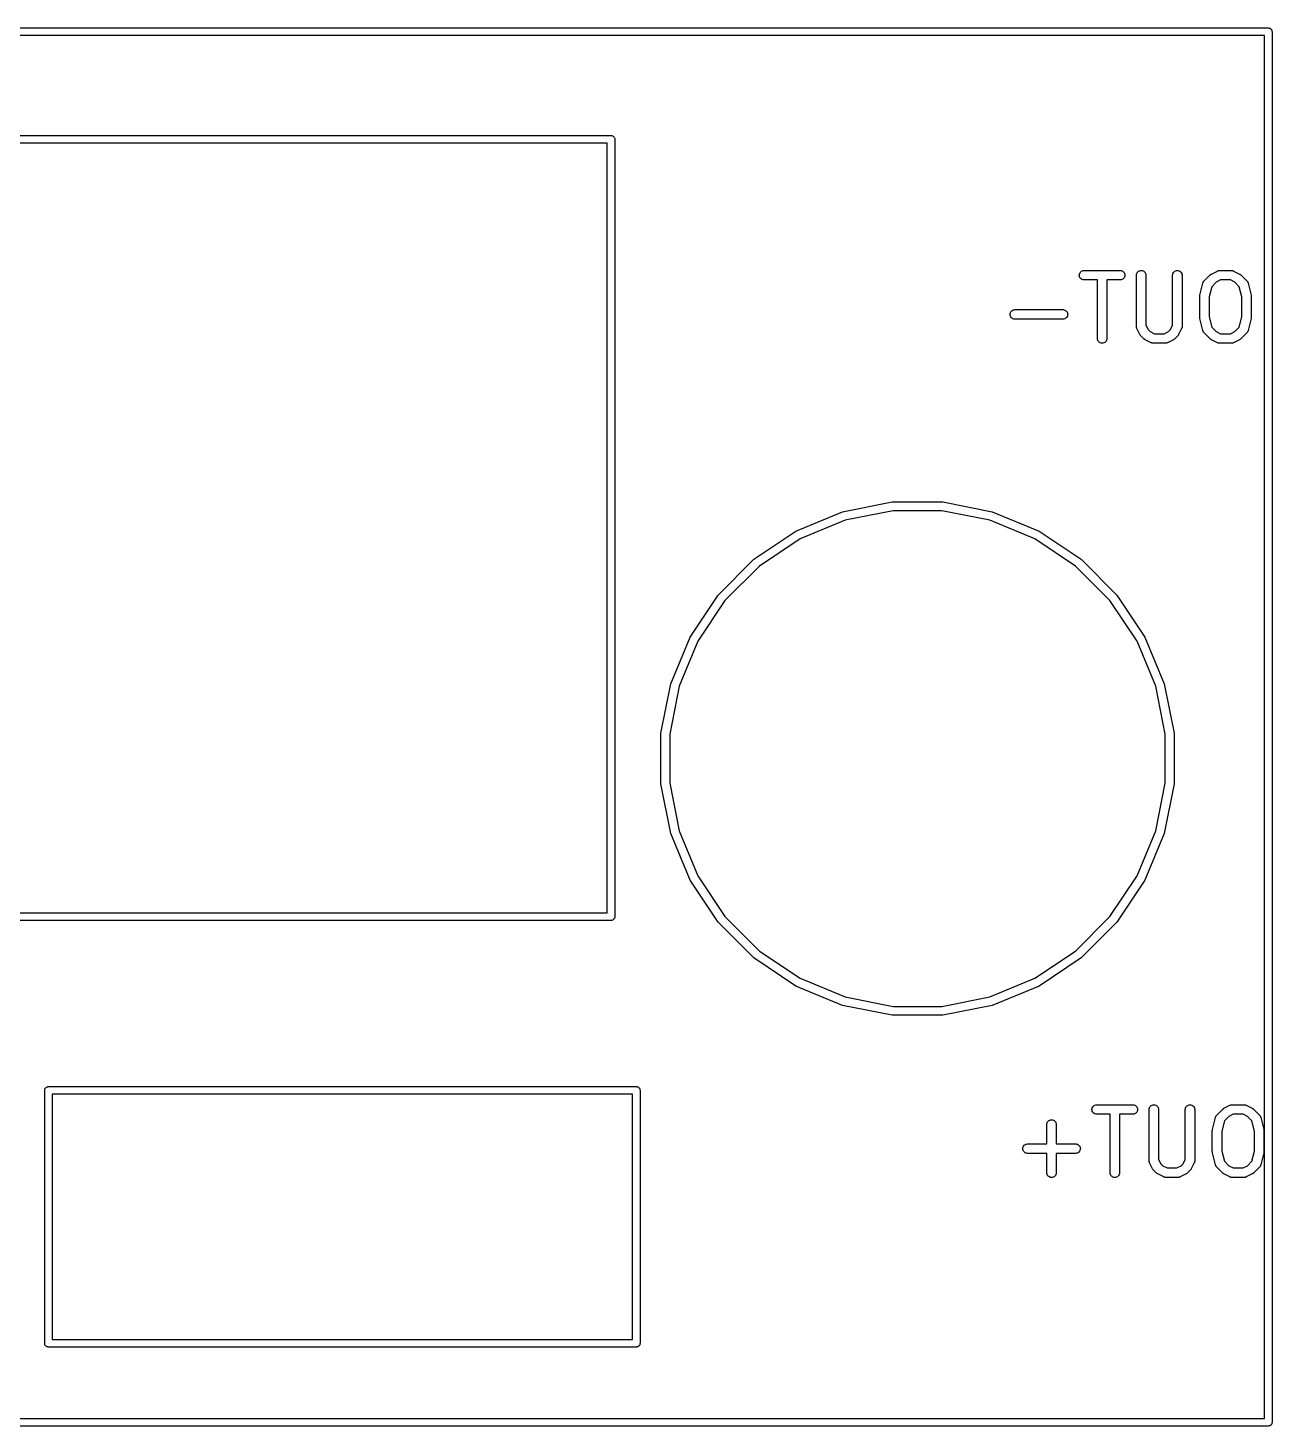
# Model space of a CAD drawing. Extents: x 37 to 98, y -173 to -16.
# Drawn here: x 63.38 to 83.06, y -63.56 to -41.44 of the extents above; entities that cross this region are included whole.
import ezdxf

# ---------------------------------------------------------------- set-up
doc = ezdxf.new("R2010")
doc.units = 0
doc.layers.add('BLACK', color=7, linetype='CONTINUOUS')

msp = doc.modelspace()

# ---------------------------------------------------------------- linework, layer by layer
at = {"layer": 'BLACK', "linetype": 'CONTINUOUS'}
for p, q in [((38.0029, -41.44), (82.9971, -41.44)), ((82.94, -41.56), (38.06, -41.56)), ((82.94, -63.44), (82.94, -41.56)), ((82.9971, -41.44), (83, -41.4397)), ((83, -41.4397), (83.0029, -41.44)), ((83.0029, -41.44), (83.0029, -41.44)), ((83.0029, -41.44), (83.0118, -41.4409)), ((83.0118, -41.4409), (83.0231, -41.4443)), ((83.0231, -41.4443), (83.0335, -41.4499)), ((83.0335, -41.4499), (83.0426, -41.4574)), ((83.0426, -41.4574), (83.0501, -41.4665)), ((83.0501, -41.4665), (83.0557, -41.4769)), ((83.0557, -41.4769), (83.0591, -41.4882)), ((83.0591, -41.4882), (83.0603, -41.5)), ((83.0603, -41.5), (83.06, -41.5029)), ((83.06, -41.5029), (83.06, -63.4971)), ((60.4029, -43.14), (72.5971, -43.14)), ((72.54, -43.26), (60.46, -43.26)), ((72.54, -55.44), (72.54, -43.26)), ((72.5971, -43.14), (72.6, -43.1397)), ((72.6, -43.1397), (72.6029, -43.14)), ((72.6029, -43.14), (72.6118, -43.1409)), ((72.6118, -43.1409), (72.6231, -43.1443)), ((72.6231, -43.1443), (72.6335, -43.1499)), ((72.6335, -43.1499), (72.6426, -43.1574)), ((72.6426, -43.1574), (72.6501, -43.1665)), ((72.6501, -43.1665), (72.6557, -43.1769)), ((72.6557, -43.1769), (72.6591, -43.1882)), ((72.6591, -43.1882), (72.6603, -43.2)), ((72.6603, -43.2), (72.66, -43.2029)), ((72.66, -43.2029), (72.66, -55.4971)), ((80.0107, -45.3519), (80.0122, -45.3373)), ((80.0122, -45.3373), (80.0166, -45.3233)), ((80.0166, -45.3233), (80.0235, -45.3104)), ((80.0235, -45.3104), (80.0329, -45.2992)), ((80.0329, -45.2992), (80.0442, -45.2899)), ((80.0442, -45.2899), (80.0571, -45.283)), ((80.0571, -45.283), (80.0711, -45.2788)), ((80.0711, -45.2788), (80.0857, -45.2774)), ((80.0857, -45.2774), (80.6571, -45.2774)), ((80.6571, -45.2774), (80.6582, -45.2774)), ((80.6582, -45.2774), (80.6727, -45.279)), ((80.6727, -45.279), (80.6867, -45.2834)), ((80.6867, -45.2834), (80.6995, -45.2905)), ((80.6995, -45.2905), (80.7107, -45.2999)), ((80.7107, -45.2999), (80.7199, -45.3113)), ((80.7199, -45.3113), (80.7267, -45.3243)), ((80.7267, -45.3243), (80.7308, -45.3383)), ((80.7308, -45.3383), (80.7321, -45.3529)), ((80.9155, -45.3513), (80.9171, -45.3368)), ((80.9171, -45.3368), (80.9215, -45.3228)), ((80.9215, -45.3228), (80.9286, -45.31)), ((80.9286, -45.31), (80.938, -45.2988)), ((80.938, -45.2988), (80.9494, -45.2896)), ((80.9494, -45.2896), (80.9624, -45.2828)), ((80.9624, -45.2828), (80.9764, -45.2787)), ((80.9764, -45.2787), (80.991, -45.2774)), ((80.991, -45.2774), (81.0056, -45.2789)), ((81.0056, -45.2789), (81.0195, -45.2832)), ((81.0195, -45.2832), (81.0324, -45.2902)), ((81.0324, -45.2902), (81.0437, -45.2995)), ((81.0437, -45.2995), (81.0529, -45.3109)), ((81.0529, -45.3109), (81.0598, -45.3238)), ((81.0598, -45.3238), (81.064, -45.3378)), ((81.064, -45.3378), (81.0655, -45.3524)), ((81.4869, -45.3513), (81.4885, -45.3368)), ((81.4885, -45.3368), (81.493, -45.3228)), ((81.493, -45.3228), (81.5, -45.31)), ((81.5, -45.31), (81.5094, -45.2988)), ((81.5094, -45.2988), (81.5208, -45.2896)), ((81.5208, -45.2896), (81.5338, -45.2828)), ((81.5338, -45.2828), (81.5478, -45.2787)), ((81.5478, -45.2787), (81.5624, -45.2774)), ((81.5624, -45.2774), (81.577, -45.2789)), ((81.577, -45.2789), (81.591, -45.2832)), ((81.591, -45.2832), (81.6038, -45.2902)), ((81.6038, -45.2902), (81.6151, -45.2995)), ((81.6151, -45.2995), (81.6244, -45.3109)), ((81.6244, -45.3109), (81.6312, -45.3238)), ((81.6312, -45.3238), (81.6355, -45.3378)), ((81.6355, -45.3378), (81.6369, -45.3524)), ((81.9851, -45.4422), (82.0803, -45.347)), ((82.0803, -45.347), (82.081, -45.3462)), ((82.081, -45.3462), (82.0843, -45.3436)), ((82.0843, -45.3436), (82.0874, -45.3407)), ((82.0874, -45.3407), (82.09, -45.339)), ((82.09, -45.339), (82.0925, -45.3371)), ((82.0925, -45.3371), (82.0962, -45.3352)), ((82.0962, -45.3352), (82.0998, -45.3329)), ((82.0998, -45.3329), (82.195, -45.2853)), ((82.195, -45.2853), (82.196, -45.2848)), ((82.196, -45.2848), (82.198, -45.2841)), ((82.198, -45.2841), (82.2, -45.283)), ((82.2, -45.283), (82.2049, -45.2816)), ((82.2049, -45.2816), (82.2097, -45.2798)), ((82.2097, -45.2798), (82.2119, -45.2794)), ((82.2119, -45.2794), (82.214, -45.2788)), ((82.214, -45.2788), (82.2191, -45.2783)), ((82.2191, -45.2783), (82.2242, -45.2775)), ((82.2242, -45.2775), (82.2264, -45.2776)), ((82.2264, -45.2776), (82.2286, -45.2774)), ((82.2286, -45.2774), (82.419, -45.2774)), ((82.419, -45.2774), (82.4201, -45.2774)), ((82.4201, -45.2774), (82.4223, -45.2776)), ((82.4223, -45.2776), (82.4245, -45.2776)), ((82.4245, -45.2776), (82.4296, -45.2784)), ((82.4296, -45.2784), (82.4346, -45.279)), ((82.4346, -45.279), (82.4367, -45.2797)), ((82.4367, -45.2797), (82.4389, -45.2801)), ((82.4389, -45.2801), (82.4437, -45.2819)), ((82.4437, -45.2819), (82.4486, -45.2834)), ((82.4486, -45.2834), (82.4505, -45.2845)), ((82.4505, -45.2845), (82.4526, -45.2853)), ((82.4526, -45.2853), (82.5478, -45.3329)), ((82.5478, -45.3329), (82.5488, -45.3334)), ((82.5488, -45.3334), (82.5523, -45.3357)), ((82.5523, -45.3357), (82.556, -45.3377)), ((82.556, -45.3377), (82.5584, -45.3397)), ((82.5584, -45.3397), (82.561, -45.3414)), ((82.561, -45.3414), (82.5641, -45.3443)), ((82.5641, -45.3443), (82.5673, -45.347)), ((82.5673, -45.347), (82.6626, -45.4422)), ((80.012, -45.3664), (80.0107, -45.3519)), ((80.0162, -45.3805), (80.012, -45.3664)), ((80.023, -45.3934), (80.0162, -45.3805)), ((80.0321, -45.4049), (80.023, -45.3934)), ((80.0433, -45.4143), (80.0321, -45.4049)), ((80.0562, -45.4213), (80.0433, -45.4143)), ((80.0701, -45.4257), (80.0562, -45.4213)), ((80.0847, -45.4274), (80.0701, -45.4257)), ((80.0857, -45.4274), (80.0847, -45.4274)), ((80.2964, -45.4274), (80.0857, -45.4274)), ((80.2964, -46.3524), (80.2964, -45.4274)), ((80.6571, -45.4274), (80.4464, -45.4274)), ((80.4464, -45.4274), (80.4464, -46.3524)), ((80.6717, -45.426), (80.6571, -45.4274)), ((80.6857, -45.4217), (80.6717, -45.426)), ((80.6986, -45.4148), (80.6857, -45.4217)), ((80.71, -45.4056), (80.6986, -45.4148)), ((80.7193, -45.3943), (80.71, -45.4056)), ((80.7263, -45.3814), (80.7193, -45.3943)), ((80.7306, -45.3675), (80.7263, -45.3814)), ((80.7321, -45.3529), (80.7306, -45.3675)), ((80.9155, -45.3524), (80.9155, -45.3513)), ((80.9155, -46.1619), (80.9155, -45.3524)), ((81.0655, -45.3524), (81.0655, -46.1442)), ((81.4869, -45.3524), (81.4869, -45.3513)), ((81.4869, -46.1442), (81.4869, -45.3524)), ((81.6369, -45.3524), (81.6369, -46.1619)), ((81.9177, -45.6675), (81.9653, -45.477)), ((81.9653, -45.477), (81.9656, -45.476)), ((81.9656, -45.476), (81.9674, -45.4713)), ((81.9674, -45.4713), (81.9689, -45.4664)), ((81.9689, -45.4664), (81.9699, -45.4644)), ((81.9699, -45.4644), (81.9707, -45.4623)), ((81.9707, -45.4623), (81.9734, -45.458)), ((81.9734, -45.458), (81.9758, -45.4535)), ((81.9758, -45.4535), (81.9772, -45.4518)), ((81.9772, -45.4518), (81.9784, -45.4499)), ((81.9784, -45.4499), (81.9818, -45.4461)), ((81.9818, -45.4461), (81.9851, -45.4422)), ((82.1058, -45.5336), (82.0655, -45.6949)), ((82.1778, -45.4616), (82.1058, -45.5336)), ((82.2463, -45.4274), (82.1778, -45.4616)), ((82.4013, -45.4274), (82.2463, -45.4274)), ((82.4699, -45.4616), (82.4013, -45.4274)), ((82.5418, -45.5336), (82.4699, -45.4616)), ((82.5821, -45.6949), (82.5418, -45.5336)), ((82.6626, -45.4422), (82.6633, -45.4429)), ((82.6633, -45.4429), (82.6665, -45.4469)), ((82.6665, -45.4469), (82.6699, -45.4507)), ((82.6699, -45.4507), (82.671, -45.4526)), ((82.671, -45.4526), (82.6724, -45.4544)), ((82.6724, -45.4544), (82.6748, -45.4589)), ((82.6748, -45.4589), (82.6774, -45.4633)), ((82.6774, -45.4633), (82.6781, -45.4654)), ((82.6781, -45.4654), (82.6792, -45.4674)), ((82.6792, -45.4674), (82.6806, -45.4723)), ((82.6806, -45.4723), (82.6823, -45.477)), ((82.6823, -45.477), (82.7299, -45.6675)), ((81.9155, -45.6847), (81.9156, -45.6833)), ((81.9155, -45.6857), (81.9155, -45.6847)), ((81.9155, -46.019), (81.9155, -45.6857)), ((81.9156, -45.682), (81.9164, -45.6761)), ((81.9156, -45.6833), (81.9156, -45.682)), ((81.9164, -45.6761), (81.9171, -45.6701)), ((81.9171, -45.6701), (81.9175, -45.6688)), ((81.9175, -45.6688), (81.9177, -45.6675)), ((82.0655, -45.6949), (82.0655, -46.0098)), ((82.5821, -46.0098), (82.5821, -45.6949)), ((82.7299, -45.6675), (82.7301, -45.6685)), ((82.7301, -45.6685), (82.7303, -45.6699)), ((82.7303, -45.6699), (82.7307, -45.6711)), ((82.7307, -45.6711), (82.7313, -45.6771)), ((82.7313, -45.6771), (82.7321, -45.683)), ((82.7321, -45.683), (82.732, -45.6844)), ((82.732, -45.6844), (82.7321, -45.6857)), ((82.7321, -45.6857), (82.7321, -46.019)), ((78.9155, -45.9709), (78.917, -45.9563)), ((78.9168, -45.9855), (78.9155, -45.9709)), ((78.9209, -45.9995), (78.9168, -45.9855)), ((78.917, -45.9563), (78.9213, -45.9424)), ((78.9277, -46.0125), (78.9209, -45.9995)), ((78.9213, -45.9424), (78.9283, -45.9295)), ((78.9283, -45.9295), (78.9376, -45.9182)), ((78.9376, -45.9182), (78.949, -45.909)), ((78.949, -45.909), (78.9619, -45.9021)), ((78.9619, -45.9021), (78.9759, -45.8979)), ((78.9759, -45.8979), (78.9905, -45.8964)), ((78.9905, -45.8964), (79.7524, -45.8964)), ((79.7524, -45.8964), (79.7534, -45.8964)), ((79.7534, -45.8964), (79.768, -45.8981)), ((79.768, -45.8981), (79.7819, -45.9025)), ((79.7819, -45.9025), (79.7948, -45.9095)), ((79.7948, -45.9095), (79.806, -45.919)), ((79.806, -45.919), (79.8151, -45.9304)), ((79.8215, -46.0005), (79.8146, -46.0134)), ((79.8151, -45.9304), (79.8219, -45.9433)), ((79.8258, -45.9865), (79.8215, -46.0005)), ((79.8219, -45.9433), (79.8261, -45.9574)), ((79.8274, -45.972), (79.8258, -45.9865)), ((79.8261, -45.9574), (79.8274, -45.972)), ((82.0655, -46.0098), (82.1058, -46.1712)), ((82.5418, -46.1712), (82.5821, -46.0098)), ((78.9369, -46.0239), (78.9277, -46.0125)), ((78.9481, -46.0333), (78.9369, -46.0239)), ((78.9609, -46.0404), (78.9481, -46.0333)), ((78.9749, -46.0448), (78.9609, -46.0404)), ((78.9894, -46.0464), (78.9749, -46.0448)), ((78.9905, -46.0464), (78.9894, -46.0464)), ((79.7524, -46.0464), (78.9905, -46.0464)), ((79.7669, -46.045), (79.7524, -46.0464)), ((79.781, -46.0408), (79.7669, -46.045)), ((79.7939, -46.0339), (79.781, -46.0408)), ((79.8052, -46.0246), (79.7939, -46.0339)), ((79.8146, -46.0134), (79.8052, -46.0246)), ((80.9157, -46.1641), (80.9155, -46.1619)), ((80.9156, -46.1663), (80.9157, -46.1641)), ((80.9164, -46.1714), (80.9156, -46.1663)), ((80.9169, -46.1765), (80.9164, -46.1714)), ((80.9175, -46.1786), (80.9169, -46.1765)), ((80.9179, -46.1808), (80.9175, -46.1786)), ((80.9197, -46.1856), (80.9179, -46.1808)), ((80.9211, -46.1905), (80.9197, -46.1856)), ((80.9222, -46.1924), (80.9211, -46.1905)), ((80.9229, -46.1945), (80.9222, -46.1924)), ((80.9234, -46.1954), (80.9229, -46.1945)), ((80.971, -46.2907), (80.9234, -46.1954)), ((81.0655, -46.1442), (81.0997, -46.2127)), ((81.0997, -46.2127), (81.1301, -46.2431)), ((81.4222, -46.2431), (81.4526, -46.2127)), ((81.4526, -46.2127), (81.4869, -46.1442)), ((81.629, -46.1954), (81.5814, -46.2907)), ((81.6298, -46.1934), (81.629, -46.1954)), ((81.6308, -46.1914), (81.6298, -46.1934)), ((81.6324, -46.1866), (81.6308, -46.1914)), ((81.6342, -46.1818), (81.6324, -46.1866)), ((81.6346, -46.1796), (81.6342, -46.1818)), ((81.6353, -46.1775), (81.6346, -46.1796)), ((81.6358, -46.1724), (81.6353, -46.1775)), ((81.6367, -46.1674), (81.6358, -46.1724)), ((81.6369, -46.163), (81.6367, -46.1651)), ((81.6367, -46.1651), (81.6367, -46.1674)), ((81.6369, -46.1619), (81.6369, -46.163)), ((81.9156, -46.0204), (81.9155, -46.019)), ((81.9155, -46.0217), (81.9156, -46.0204)), ((81.9163, -46.0276), (81.9155, -46.0217)), ((81.9169, -46.0336), (81.9163, -46.0276)), ((81.9173, -46.0349), (81.9169, -46.0336)), ((81.9175, -46.0362), (81.9173, -46.0349)), ((81.9177, -46.0372), (81.9175, -46.0362)), ((81.9653, -46.2277), (81.9177, -46.0372)), ((81.967, -46.2325), (81.9653, -46.2277)), ((82.1058, -46.1712), (82.1778, -46.2431)), ((82.4699, -46.2431), (82.5418, -46.1712)), ((82.682, -46.2287), (82.6802, -46.2335)), ((82.6823, -46.2277), (82.682, -46.2287)), ((82.7299, -46.0372), (82.6823, -46.2277)), ((82.7301, -46.0359), (82.7299, -46.0372)), ((82.7305, -46.0346), (82.7301, -46.0359)), ((82.7312, -46.0287), (82.7305, -46.0346)), ((82.7321, -46.0228), (82.7312, -46.0287)), ((82.7321, -46.0201), (82.732, -46.0214)), ((82.732, -46.0214), (82.7321, -46.0228)), ((82.7321, -46.019), (82.7321, -46.0201)), ((80.2979, -46.3669), (80.2964, -46.3524)), ((80.3021, -46.381), (80.2979, -46.3669)), ((80.309, -46.3939), (80.3021, -46.381)), ((80.3182, -46.4052), (80.309, -46.3939)), ((80.3295, -46.4146), (80.3182, -46.4052)), ((80.3424, -46.4215), (80.3295, -46.4146)), ((80.3563, -46.4258), (80.3424, -46.4215)), ((80.3709, -46.4274), (80.3563, -46.4258)), ((80.3855, -46.4261), (80.3709, -46.4274)), ((80.3995, -46.4219), (80.3855, -46.4261)), ((80.4125, -46.4151), (80.3995, -46.4219)), ((80.4239, -46.406), (80.4125, -46.4151)), ((80.4333, -46.3948), (80.4239, -46.406)), ((80.4404, -46.3819), (80.4333, -46.3948)), ((80.4448, -46.368), (80.4404, -46.3819)), ((80.4464, -46.3534), (80.4448, -46.368)), ((80.4464, -46.3524), (80.4464, -46.3534)), ((80.9733, -46.2943), (80.971, -46.2907)), ((80.9752, -46.298), (80.9733, -46.2943)), ((80.9771, -46.3004), (80.9752, -46.298)), ((80.9788, -46.3031), (80.9771, -46.3004)), ((80.9817, -46.3061), (80.9788, -46.3031)), ((80.9843, -46.3094), (80.9817, -46.3061)), ((80.9851, -46.3102), (80.9843, -46.3094)), ((81.0327, -46.3578), (80.9851, -46.3102)), ((81.0359, -46.3605), (81.0327, -46.3578)), ((81.039, -46.3634), (81.0359, -46.3605)), ((81.0416, -46.3651), (81.039, -46.3634)), ((81.044, -46.3671), (81.0416, -46.3651)), ((81.0477, -46.3691), (81.044, -46.3671)), ((81.0512, -46.3714), (81.0477, -46.3691)), ((81.0522, -46.3718), (81.0512, -46.3714)), ((81.1474, -46.4195), (81.0522, -46.3718)), ((81.1301, -46.2431), (81.1987, -46.2774)), ((81.1495, -46.4203), (81.1474, -46.4195)), ((81.1514, -46.4213), (81.1495, -46.4203)), ((81.1563, -46.4229), (81.1514, -46.4213)), ((81.1611, -46.4247), (81.1563, -46.4229)), ((81.1633, -46.4251), (81.1611, -46.4247)), ((81.1654, -46.4257), (81.1633, -46.4251)), ((81.1704, -46.4263), (81.1654, -46.4257)), ((81.1755, -46.4272), (81.1704, -46.4263)), ((81.1777, -46.4271), (81.1755, -46.4272)), ((81.1799, -46.4274), (81.1777, -46.4271)), ((81.181, -46.4274), (81.1799, -46.4274)), ((81.3714, -46.4274), (81.181, -46.4274)), ((81.1987, -46.2774), (81.3537, -46.2774)), ((81.3537, -46.2774), (81.4222, -46.2431)), ((81.3736, -46.4272), (81.3714, -46.4274)), ((81.3758, -46.4273), (81.3736, -46.4272)), ((81.3809, -46.4265), (81.3758, -46.4273)), ((81.386, -46.426), (81.3809, -46.4265)), ((81.3881, -46.4253), (81.386, -46.426)), ((81.3903, -46.425), (81.3881, -46.4253)), ((81.3951, -46.4232), (81.3903, -46.425)), ((81.4, -46.4217), (81.3951, -46.4232)), ((81.402, -46.4207), (81.4, -46.4217)), ((81.404, -46.4199), (81.402, -46.4207)), ((81.405, -46.4195), (81.404, -46.4199)), ((81.5002, -46.3718), (81.405, -46.4195)), ((81.5038, -46.3696), (81.5002, -46.3718)), ((81.5075, -46.3677), (81.5038, -46.3696)), ((81.51, -46.3657), (81.5075, -46.3677)), ((81.5126, -46.3641), (81.51, -46.3657)), ((81.5157, -46.3612), (81.5126, -46.3641)), ((81.519, -46.3585), (81.5157, -46.3612)), ((81.5197, -46.3578), (81.519, -46.3585)), ((81.5673, -46.3102), (81.5197, -46.3578)), ((81.57, -46.3069), (81.5673, -46.3102)), ((81.5729, -46.3039), (81.57, -46.3069)), ((81.5746, -46.3013), (81.5729, -46.3039)), ((81.5766, -46.2989), (81.5746, -46.3013)), ((81.5786, -46.2952), (81.5766, -46.2989)), ((81.5809, -46.2916), (81.5786, -46.2952)), ((81.5814, -46.2907), (81.5809, -46.2916)), ((81.9685, -46.2374), (81.967, -46.2325)), ((81.9695, -46.2394), (81.9685, -46.2374)), ((81.9703, -46.2415), (81.9695, -46.2394)), ((81.9729, -46.2459), (81.9703, -46.2415)), ((81.9752, -46.2504), (81.9729, -46.2459)), ((81.9766, -46.2521), (81.9752, -46.2504)), ((81.9778, -46.2541), (81.9766, -46.2521)), ((81.9812, -46.2578), (81.9778, -46.2541)), ((81.9843, -46.2618), (81.9812, -46.2578)), ((81.9851, -46.2626), (81.9843, -46.2618)), ((82.0803, -46.3578), (81.9851, -46.2626)), ((82.0836, -46.3605), (82.0803, -46.3578)), ((82.0866, -46.3634), (82.0836, -46.3605)), ((82.0892, -46.3651), (82.0866, -46.3634)), ((82.0916, -46.3671), (82.0892, -46.3651)), ((82.0953, -46.3691), (82.0916, -46.3671)), ((82.0989, -46.3714), (82.0953, -46.3691)), ((82.0998, -46.3718), (82.0989, -46.3714)), ((82.195, -46.4195), (82.0998, -46.3718)), ((82.1778, -46.2431), (82.2463, -46.2774)), ((82.1971, -46.4203), (82.195, -46.4195)), ((82.199, -46.4213), (82.1971, -46.4203)), ((82.2039, -46.4229), (82.199, -46.4213)), ((82.2087, -46.4247), (82.2039, -46.4229)), ((82.2109, -46.4251), (82.2087, -46.4247)), ((82.213, -46.4257), (82.2109, -46.4251)), ((82.2181, -46.4263), (82.213, -46.4257)), ((82.2231, -46.4272), (82.2181, -46.4263)), ((82.2253, -46.4271), (82.2231, -46.4272)), ((82.2275, -46.4274), (82.2253, -46.4271)), ((82.2286, -46.4274), (82.2275, -46.4274)), ((82.419, -46.4274), (82.2286, -46.4274)), ((82.2463, -46.2774), (82.4013, -46.2774)), ((82.4013, -46.2774), (82.4699, -46.2431)), ((82.4212, -46.4272), (82.419, -46.4274)), ((82.4234, -46.4273), (82.4212, -46.4272)), ((82.4285, -46.4265), (82.4234, -46.4273)), ((82.4336, -46.426), (82.4285, -46.4265)), ((82.4357, -46.4253), (82.4336, -46.426)), ((82.4379, -46.425), (82.4357, -46.4253)), ((82.4427, -46.4232), (82.4379, -46.425)), ((82.4476, -46.4217), (82.4427, -46.4232)), ((82.4496, -46.4207), (82.4476, -46.4217)), ((82.4516, -46.4199), (82.4496, -46.4207)), ((82.4526, -46.4195), (82.4516, -46.4199)), ((82.5478, -46.3718), (82.4526, -46.4195)), ((82.5514, -46.3696), (82.5478, -46.3718)), ((82.5551, -46.3677), (82.5514, -46.3696)), ((82.5576, -46.3657), (82.5551, -46.3677)), ((82.5602, -46.3641), (82.5576, -46.3657)), ((82.5633, -46.3612), (82.5602, -46.3641)), ((82.5666, -46.3585), (82.5633, -46.3612)), ((82.5673, -46.3578), (82.5666, -46.3585)), ((82.6626, -46.2626), (82.5673, -46.3578)), ((82.6658, -46.2586), (82.6626, -46.2626)), ((82.6692, -46.2549), (82.6658, -46.2586)), ((82.6704, -46.253), (82.6692, -46.2549)), ((82.6718, -46.2512), (82.6704, -46.253)), ((82.6742, -46.2468), (82.6718, -46.2512)), ((82.6769, -46.2424), (82.6742, -46.2468)), ((82.6777, -46.2403), (82.6769, -46.2424)), ((82.6788, -46.2383), (82.6777, -46.2403)), ((82.6802, -46.2335), (82.6788, -46.2383)), ((75.5267, -49.4018), (76.2656, -49.0957)), ((76.2656, -49.0957), (77.0501, -48.9396)), ((77.0638, -49.079), (76.3063, -49.2297)), ((77.0501, -48.9396), (77.8499, -48.9396)), ((77.8362, -49.079), (77.0638, -49.079)), ((78.5937, -49.2297), (77.8362, -49.079)), ((77.8499, -48.9396), (78.6344, -49.0957)), ((78.6344, -49.0957), (79.3733, -49.4018)), ((76.3063, -49.2297), (75.5927, -49.5252)), ((79.3073, -49.5252), (78.5937, -49.2297)), ((74.8617, -49.8461), (75.5267, -49.4018)), ((75.5927, -49.5252), (74.9505, -49.9543)), ((79.9495, -49.9543), (79.3073, -49.5252)), ((79.3733, -49.4018), (80.0383, -49.8461)), ((74.2961, -50.4117), (74.8617, -49.8461)), ((74.9505, -49.9543), (74.4043, -50.5005)), ((80.4957, -50.5005), (79.9495, -49.9543)), ((80.0383, -49.8461), (80.6039, -50.4117)), ((73.8518, -51.0767), (74.2961, -50.4117)), ((80.6039, -50.4117), (81.0482, -51.0767)), ((74.4043, -50.5005), (73.9752, -51.1427)), ((80.9248, -51.1427), (80.4957, -50.5005)), ((73.5457, -51.8156), (73.8518, -51.0767)), ((81.0482, -51.0767), (81.3543, -51.8156)), ((73.9752, -51.1427), (73.6797, -51.8563)), ((81.2203, -51.8563), (80.9248, -51.1427)), ((73.3896, -52.6001), (73.5457, -51.8156)), ((73.6797, -51.8563), (73.529, -52.6138)), ((81.371, -52.6138), (81.2203, -51.8563)), ((81.3543, -51.8156), (81.5104, -52.6001)), ((73.3896, -53.3999), (73.3896, -52.6001)), ((73.529, -52.6138), (73.529, -53.3862)), ((81.371, -53.3862), (81.371, -52.6138)), ((81.5104, -52.6001), (81.5104, -53.3999)), ((73.5457, -54.1844), (73.3896, -53.3999)), ((73.529, -53.3862), (73.6797, -54.1437)), ((81.2203, -54.1437), (81.371, -53.3862)), ((81.5104, -53.3999), (81.3543, -54.1844)), ((73.8518, -54.9233), (73.5457, -54.1844)), ((73.6797, -54.1437), (73.9752, -54.8573)), ((80.9248, -54.8573), (81.2203, -54.1437)), ((81.3543, -54.1844), (81.0482, -54.9233)), ((73.9752, -54.8573), (74.4043, -55.4995)), ((80.4957, -55.4995), (80.9248, -54.8573)), ((74.2961, -55.5883), (73.8518, -54.9233)), ((81.0482, -54.9233), (80.6039, -55.5883)), ((60.46, -55.44), (72.54, -55.44)), ((72.6591, -55.5118), (72.6557, -55.5231)), ((72.6603, -55.5), (72.6591, -55.5118)), ((72.66, -55.4971), (72.6603, -55.5)), ((74.4043, -55.4995), (74.9505, -56.0457)), ((79.9495, -56.0457), (80.4957, -55.4995)), ((72.5971, -55.56), (60.4029, -55.56)), ((72.6, -55.5603), (72.5971, -55.56)), ((72.6029, -55.56), (72.6, -55.5603)), ((72.6118, -55.5591), (72.6029, -55.56)), ((72.6029, -55.56), (72.6029, -55.56)), ((72.6231, -55.5557), (72.6118, -55.5591)), ((72.6335, -55.5501), (72.6231, -55.5557)), ((72.6426, -55.5426), (72.6335, -55.5501)), ((72.6501, -55.5335), (72.6426, -55.5426)), ((72.6557, -55.5231), (72.6501, -55.5335)), ((74.8617, -56.1539), (74.2961, -55.5883)), ((80.6039, -55.5883), (80.0383, -56.1539)), ((75.5267, -56.5982), (74.8617, -56.1539)), ((74.9505, -56.0457), (75.5927, -56.4748)), ((79.3073, -56.4748), (79.9495, -56.0457)), ((80.0383, -56.1539), (79.3733, -56.5982)), ((76.2656, -56.9043), (75.5267, -56.5982)), ((75.5927, -56.4748), (76.3063, -56.7703)), ((78.5937, -56.7703), (79.3073, -56.4748)), ((79.3733, -56.5982), (78.6344, -56.9043)), ((76.3063, -56.7703), (77.0638, -56.921)), ((77.8362, -56.921), (78.5937, -56.7703)), ((77.0501, -57.0604), (76.2656, -56.9043)), ((77.8499, -57.0604), (77.0501, -57.0604)), ((77.0638, -56.921), (77.8362, -56.921)), ((78.6344, -56.9043), (77.8499, -57.0604)), ((63.6397, -58.25), (63.6409, -58.2382)), ((63.64, -58.2529), (63.6397, -58.25)), ((63.64, -62.247), (63.64, -58.2529)), ((63.6409, -58.2382), (63.6443, -58.2269)), ((63.6443, -58.2269), (63.6499, -58.2165)), ((63.6499, -58.2165), (63.6574, -58.2074)), ((63.6574, -58.2074), (63.6665, -58.1999)), ((63.6665, -58.1999), (63.6769, -58.1943)), ((63.6769, -58.1943), (63.6882, -58.1909)), ((63.6882, -58.1909), (63.6971, -58.19)), ((63.6971, -58.19), (63.7, -58.1897)), ((63.7, -58.1897), (63.7029, -58.19)), ((63.7029, -58.19), (72.9971, -58.19)), ((63.76, -58.31), (63.76, -62.19)), ((72.94, -58.31), (63.76, -58.31)), ((72.94, -62.19), (72.94, -58.31)), ((72.9971, -58.19), (73, -58.1897)), ((73, -58.1897), (73.0029, -58.19)), ((73.0029, -58.19), (73.0118, -58.1909)), ((73.0118, -58.1909), (73.0231, -58.1943)), ((73.0231, -58.1943), (73.0335, -58.1999)), ((73.0335, -58.1999), (73.0426, -58.2074)), ((73.0426, -58.2074), (73.0501, -58.2165)), ((73.0501, -58.2165), (73.0557, -58.2269)), ((73.0557, -58.2269), (73.0591, -58.2382)), ((73.0591, -58.2382), (73.0603, -58.25)), ((73.0603, -58.25), (73.06, -58.2529)), ((73.06, -58.2529), (73.06, -62.2471)), ((80.2107, -58.5519), (80.2122, -58.5373)), ((80.212, -58.5664), (80.2107, -58.5519)), ((80.2162, -58.5805), (80.212, -58.5664)), ((80.2122, -58.5373), (80.2166, -58.5233)), ((80.223, -58.5934), (80.2162, -58.5805)), ((80.2166, -58.5233), (80.2235, -58.5104)), ((80.2321, -58.6049), (80.223, -58.5934)), ((80.2235, -58.5104), (80.2329, -58.4992)), ((80.2433, -58.6143), (80.2321, -58.6049)), ((80.2329, -58.4992), (80.2442, -58.4899)), ((80.2562, -58.6213), (80.2433, -58.6143)), ((80.2442, -58.4899), (80.2571, -58.483)), ((80.2571, -58.483), (80.2711, -58.4788)), ((80.2711, -58.4788), (80.2857, -58.4774)), ((80.2857, -58.4774), (80.8571, -58.4774)), ((80.8571, -58.4774), (80.8582, -58.4774)), ((80.8582, -58.4774), (80.8727, -58.479)), ((80.8727, -58.479), (80.8867, -58.4834)), ((80.8986, -58.6148), (80.8857, -58.6217)), ((80.8867, -58.4834), (80.8995, -58.4905)), ((80.91, -58.6056), (80.8986, -58.6148)), ((80.8995, -58.4905), (80.9107, -58.4999)), ((80.9193, -58.5943), (80.91, -58.6056)), ((80.9107, -58.4999), (80.9199, -58.5113)), ((80.9263, -58.5814), (80.9193, -58.5943)), ((80.9199, -58.5113), (80.9267, -58.5243)), ((80.9306, -58.5675), (80.9263, -58.5814)), ((80.9267, -58.5243), (80.9308, -58.5383)), ((80.9321, -58.5529), (80.9306, -58.5675)), ((80.9308, -58.5383), (80.9321, -58.5529)), ((81.1155, -58.5513), (81.1171, -58.5368)), ((81.1155, -58.5524), (81.1155, -58.5513)), ((81.1155, -59.3619), (81.1155, -58.5524)), ((81.1171, -58.5368), (81.1215, -58.5228)), ((81.1215, -58.5228), (81.1286, -58.51)), ((81.1286, -58.51), (81.138, -58.4988)), ((81.138, -58.4988), (81.1494, -58.4896)), ((81.1494, -58.4896), (81.1624, -58.4828)), ((81.1624, -58.4828), (81.1764, -58.4787)), ((81.1764, -58.4787), (81.191, -58.4774)), ((81.191, -58.4774), (81.2056, -58.4789)), ((81.2056, -58.4789), (81.2195, -58.4832)), ((81.2195, -58.4832), (81.2324, -58.4902)), ((81.2324, -58.4902), (81.2437, -58.4995)), ((81.2437, -58.4995), (81.2529, -58.5109)), ((81.2529, -58.5109), (81.2598, -58.5238)), ((81.2598, -58.5238), (81.264, -58.5378)), ((81.264, -58.5378), (81.2655, -58.5524)), ((81.2655, -58.5524), (81.2655, -59.3442)), ((81.6869, -58.5513), (81.6885, -58.5368)), ((81.6869, -58.5524), (81.6869, -58.5513)), ((81.6869, -59.3442), (81.6869, -58.5524)), ((81.6885, -58.5368), (81.693, -58.5228)), ((81.693, -58.5228), (81.7, -58.51)), ((81.7, -58.51), (81.7094, -58.4988)), ((81.7094, -58.4988), (81.7208, -58.4896)), ((81.7208, -58.4896), (81.7338, -58.4828)), ((81.7338, -58.4828), (81.7478, -58.4787)), ((81.7478, -58.4787), (81.7624, -58.4774)), ((81.7624, -58.4774), (81.777, -58.4789)), ((81.777, -58.4789), (81.791, -58.4832)), ((81.791, -58.4832), (81.8038, -58.4902)), ((81.8038, -58.4902), (81.8151, -58.4995)), ((81.8151, -58.4995), (81.8244, -58.5109)), ((81.8244, -58.5109), (81.8312, -58.5238)), ((81.8312, -58.5238), (81.8355, -58.5378)), ((81.8355, -58.5378), (81.8369, -58.5524)), ((81.8369, -58.5524), (81.8369, -59.3619)), ((82.1851, -58.6422), (82.2803, -58.547)), ((82.2803, -58.547), (82.281, -58.5462)), ((82.281, -58.5462), (82.2843, -58.5436)), ((82.2843, -58.5436), (82.2874, -58.5407)), ((82.2874, -58.5407), (82.29, -58.539)), ((82.29, -58.539), (82.2925, -58.5371)), ((82.2925, -58.5371), (82.2962, -58.5352)), ((82.2962, -58.5352), (82.2998, -58.5329)), ((82.2998, -58.5329), (82.395, -58.4853)), ((82.395, -58.4853), (82.396, -58.4848)), ((82.396, -58.4848), (82.398, -58.4841)), ((82.398, -58.4841), (82.4, -58.483)), ((82.4, -58.483), (82.4049, -58.4816)), ((82.4049, -58.4816), (82.4097, -58.4798)), ((82.4097, -58.4798), (82.4119, -58.4794)), ((82.4119, -58.4794), (82.414, -58.4788)), ((82.414, -58.4788), (82.4191, -58.4783)), ((82.4191, -58.4783), (82.4242, -58.4775)), ((82.4242, -58.4775), (82.4264, -58.4776)), ((82.4264, -58.4776), (82.4286, -58.4774)), ((82.4286, -58.4774), (82.619, -58.4774)), ((82.619, -58.4774), (82.6201, -58.4774)), ((82.6201, -58.4774), (82.6223, -58.4776)), ((82.6223, -58.4776), (82.6245, -58.4776)), ((82.6245, -58.4776), (82.6296, -58.4784)), ((82.6296, -58.4784), (82.6346, -58.479)), ((82.6346, -58.479), (82.6367, -58.4797)), ((82.6367, -58.4797), (82.6389, -58.4801)), ((82.6389, -58.4801), (82.6437, -58.4819)), ((82.6437, -58.4819), (82.6486, -58.4834)), ((82.6486, -58.4834), (82.6505, -58.4845)), ((82.6505, -58.4845), (82.6526, -58.4853)), ((82.6526, -58.4853), (82.7478, -58.5329)), ((82.7478, -58.5329), (82.7488, -58.5334)), ((82.7488, -58.5334), (82.7523, -58.5357)), ((82.7523, -58.5357), (82.756, -58.5377)), ((82.756, -58.5377), (82.7584, -58.5397)), ((82.7584, -58.5397), (82.761, -58.5414)), ((82.761, -58.5414), (82.7641, -58.5443)), ((82.7641, -58.5443), (82.7673, -58.547)), ((82.7673, -58.547), (82.8626, -58.6422)), ((79.4964, -58.7894), (79.4981, -58.7749)), ((79.4964, -58.7905), (79.4964, -58.7894)), ((79.4964, -59.0964), (79.4964, -58.7905)), ((79.4981, -58.7749), (79.5025, -58.7609)), ((79.5025, -58.7609), (79.5095, -58.7481)), ((79.5095, -58.7481), (79.519, -58.7369)), ((79.519, -58.7369), (79.5304, -58.7277)), ((79.5304, -58.7277), (79.5433, -58.7209)), ((79.5433, -58.7209), (79.5574, -58.7168)), ((79.5574, -58.7168), (79.572, -58.7155)), ((79.572, -58.7155), (79.5865, -58.717)), ((79.5865, -58.717), (79.6005, -58.7213)), ((79.6005, -58.7213), (79.6134, -58.7283)), ((79.6134, -58.7283), (79.6246, -58.7376)), ((79.6246, -58.7376), (79.6339, -58.749)), ((79.6339, -58.749), (79.6408, -58.7619)), ((79.6408, -58.7619), (79.645, -58.7759)), ((79.645, -58.7759), (79.6464, -58.7905)), ((79.6464, -58.7905), (79.6464, -59.0964)), ((80.2701, -58.6257), (80.2562, -58.6213)), ((80.2847, -58.6274), (80.2701, -58.6257)), ((80.2857, -58.6274), (80.2847, -58.6274)), ((80.4964, -58.6274), (80.2857, -58.6274)), ((80.4964, -59.5524), (80.4964, -58.6274)), ((80.8571, -58.6274), (80.6464, -58.6274)), ((80.6464, -58.6274), (80.6464, -59.5524)), ((80.8717, -58.626), (80.8571, -58.6274)), ((80.8857, -58.6217), (80.8717, -58.626)), ((82.1177, -58.8675), (82.1653, -58.677)), ((82.1653, -58.677), (82.1656, -58.676)), ((82.1656, -58.676), (82.1674, -58.6713)), ((82.1674, -58.6713), (82.1689, -58.6664)), ((82.1689, -58.6664), (82.1699, -58.6644)), ((82.1699, -58.6644), (82.1707, -58.6623)), ((82.1707, -58.6623), (82.1734, -58.658)), ((82.1734, -58.658), (82.1758, -58.6535)), ((82.1758, -58.6535), (82.1772, -58.6518)), ((82.1772, -58.6518), (82.1784, -58.6499)), ((82.1784, -58.6499), (82.1818, -58.6461)), ((82.1818, -58.6461), (82.1851, -58.6422)), ((82.3058, -58.7336), (82.2655, -58.8949)), ((82.3778, -58.6616), (82.3058, -58.7336)), ((82.4463, -58.6274), (82.3778, -58.6616)), ((82.6013, -58.6274), (82.4463, -58.6274)), ((82.6699, -58.6616), (82.6013, -58.6274)), ((82.7418, -58.7336), (82.6699, -58.6616)), ((82.7821, -58.8949), (82.7418, -58.7336)), ((82.8626, -58.6422), (82.8633, -58.6429)), ((82.8633, -58.6429), (82.8665, -58.6469)), ((82.8665, -58.6469), (82.8699, -58.6507)), ((82.8699, -58.6507), (82.871, -58.6526)), ((82.871, -58.6526), (82.8724, -58.6544)), ((82.8724, -58.6544), (82.8748, -58.6589)), ((82.8748, -58.6589), (82.8774, -58.6633)), ((82.8774, -58.6633), (82.8781, -58.6654)), ((82.8781, -58.6654), (82.8792, -58.6674)), ((82.8792, -58.6674), (82.8806, -58.6723)), ((82.8806, -58.6723), (82.8823, -58.677)), ((82.8823, -58.677), (82.9299, -58.8675)), ((82.1155, -58.8847), (82.1156, -58.8833)), ((82.1155, -58.8857), (82.1155, -58.8847)), ((82.1155, -59.219), (82.1155, -58.8857)), ((82.1156, -58.882), (82.1164, -58.8761)), ((82.1156, -58.8833), (82.1156, -58.882)), ((82.1164, -58.8761), (82.1171, -58.8701)), ((82.1171, -58.8701), (82.1175, -58.8688)), ((82.1175, -58.8688), (82.1177, -58.8675)), ((82.2655, -58.8949), (82.2655, -59.2098)), ((82.7821, -59.2098), (82.7821, -58.8949)), ((82.9299, -58.8675), (82.9301, -58.8685)), ((82.9301, -58.8685), (82.9303, -58.8699)), ((82.9303, -58.8699), (82.9307, -58.8711)), ((82.9307, -58.8711), (82.9313, -58.8771)), ((82.9313, -58.8771), (82.9321, -58.883)), ((82.9321, -58.883), (82.932, -58.8844)), ((82.932, -58.8844), (82.9321, -58.8857)), ((82.9321, -58.8857), (82.9321, -59.219)), ((79.1155, -59.1709), (79.117, -59.1563)), ((79.1168, -59.1855), (79.1155, -59.1709)), ((79.1209, -59.1995), (79.1168, -59.1855)), ((79.117, -59.1563), (79.1213, -59.1424)), ((79.1277, -59.2125), (79.1209, -59.1995)), ((79.1213, -59.1424), (79.1283, -59.1295)), ((79.1369, -59.2239), (79.1277, -59.2125)), ((79.1283, -59.1295), (79.1376, -59.1182)), ((79.1481, -59.2333), (79.1369, -59.2239)), ((79.1376, -59.1182), (79.149, -59.109)), ((79.1609, -59.2404), (79.1481, -59.2333)), ((79.149, -59.109), (79.1619, -59.1021)), ((79.1749, -59.2448), (79.1609, -59.2404)), ((79.1619, -59.1021), (79.1759, -59.0979)), ((79.1894, -59.2464), (79.1749, -59.2448)), ((79.1759, -59.0979), (79.1905, -59.0964)), ((79.1905, -59.2464), (79.1894, -59.2464)), ((79.1905, -59.0964), (79.4964, -59.0964)), ((79.4964, -59.2464), (79.1905, -59.2464)), ((79.4964, -59.5524), (79.4964, -59.2464)), ((79.6464, -59.0964), (79.9524, -59.0964)), ((79.9524, -59.2464), (79.6464, -59.2464)), ((79.6464, -59.2464), (79.6464, -59.5524)), ((79.9524, -59.0964), (79.9534, -59.0964)), ((79.9669, -59.245), (79.9524, -59.2464)), ((79.9534, -59.0964), (79.968, -59.0981)), ((79.981, -59.2408), (79.9669, -59.245)), ((79.968, -59.0981), (79.9819, -59.1025)), ((79.9939, -59.2339), (79.981, -59.2408)), ((79.9819, -59.1025), (79.9948, -59.1095)), ((80.0052, -59.2246), (79.9939, -59.2339)), ((79.9948, -59.1095), (80.006, -59.119)), ((80.0146, -59.2134), (80.0052, -59.2246)), ((80.006, -59.119), (80.0151, -59.1304)), ((80.0215, -59.2005), (80.0146, -59.2134)), ((80.0151, -59.1304), (80.0219, -59.1433)), ((80.0258, -59.1865), (80.0215, -59.2005)), ((80.0219, -59.1433), (80.0261, -59.1574)), ((80.0274, -59.172), (80.0258, -59.1865)), ((80.0261, -59.1574), (80.0274, -59.172)), ((82.1156, -59.2204), (82.1155, -59.219)), ((82.1155, -59.2217), (82.1156, -59.2204)), ((82.1163, -59.2276), (82.1155, -59.2217)), ((82.1169, -59.2336), (82.1163, -59.2276)), ((82.1173, -59.2349), (82.1169, -59.2336)), ((82.1175, -59.2362), (82.1173, -59.2349)), ((82.1177, -59.2372), (82.1175, -59.2362)), ((82.1653, -59.4277), (82.1177, -59.2372)), ((82.2655, -59.2098), (82.3058, -59.3712)), ((82.7418, -59.3712), (82.7821, -59.2098)), ((82.9299, -59.2372), (82.8823, -59.4277)), ((82.9301, -59.2359), (82.9299, -59.2372)), ((82.9305, -59.2346), (82.9301, -59.2359)), ((82.9312, -59.2287), (82.9305, -59.2346)), ((82.9321, -59.2228), (82.9312, -59.2287)), ((82.9321, -59.2201), (82.932, -59.2214)), ((82.932, -59.2214), (82.9321, -59.2228)), ((82.9321, -59.219), (82.9321, -59.2201)), ((81.1157, -59.3641), (81.1155, -59.3619)), ((81.1156, -59.3663), (81.1157, -59.3641)), ((81.1164, -59.3714), (81.1156, -59.3663)), ((81.1169, -59.3765), (81.1164, -59.3714)), ((81.1175, -59.3786), (81.1169, -59.3765)), ((81.1179, -59.3808), (81.1175, -59.3786)), ((81.1197, -59.3856), (81.1179, -59.3808)), ((81.1211, -59.3905), (81.1197, -59.3856)), ((81.1222, -59.3924), (81.1211, -59.3905)), ((81.1229, -59.3945), (81.1222, -59.3924)), ((81.1234, -59.3954), (81.1229, -59.3945)), ((81.171, -59.4907), (81.1234, -59.3954)), ((81.1733, -59.4943), (81.171, -59.4907)), ((81.1752, -59.498), (81.1733, -59.4943)), ((81.1771, -59.5004), (81.1752, -59.498)), ((81.1788, -59.5031), (81.1771, -59.5004)), ((81.1817, -59.5061), (81.1788, -59.5031)), ((81.2655, -59.3442), (81.2997, -59.4127)), ((81.2997, -59.4127), (81.3301, -59.4431)), ((81.3301, -59.4431), (81.3987, -59.4774)), ((81.3987, -59.4774), (81.5537, -59.4774)), ((81.5537, -59.4774), (81.6222, -59.4431)), ((81.6222, -59.4431), (81.6526, -59.4127)), ((81.6526, -59.4127), (81.6869, -59.3442)), ((81.7729, -59.5039), (81.77, -59.5069)), ((81.7746, -59.5013), (81.7729, -59.5039)), ((81.7766, -59.4989), (81.7746, -59.5013)), ((81.7786, -59.4952), (81.7766, -59.4989)), ((81.7809, -59.4916), (81.7786, -59.4952)), ((81.7814, -59.4907), (81.7809, -59.4916)), ((81.829, -59.3954), (81.7814, -59.4907)), ((81.8298, -59.3934), (81.829, -59.3954)), ((81.8308, -59.3914), (81.8298, -59.3934)), ((81.8324, -59.3866), (81.8308, -59.3914)), ((81.8342, -59.3818), (81.8324, -59.3866)), ((81.8346, -59.3796), (81.8342, -59.3818)), ((81.8353, -59.3775), (81.8346, -59.3796)), ((81.8358, -59.3724), (81.8353, -59.3775)), ((81.8367, -59.3674), (81.8358, -59.3724)), ((81.8369, -59.363), (81.8367, -59.3651)), ((81.8367, -59.3651), (81.8367, -59.3674)), ((81.8369, -59.3619), (81.8369, -59.363)), ((82.167, -59.4325), (82.1653, -59.4277)), ((82.1685, -59.4374), (82.167, -59.4325)), ((82.1695, -59.4394), (82.1685, -59.4374)), ((82.1703, -59.4415), (82.1695, -59.4394)), ((82.1729, -59.4459), (82.1703, -59.4415)), ((82.1752, -59.4504), (82.1729, -59.4459)), ((82.1766, -59.4521), (82.1752, -59.4504)), ((82.1778, -59.4541), (82.1766, -59.4521)), ((82.1812, -59.4578), (82.1778, -59.4541)), ((82.1843, -59.4618), (82.1812, -59.4578)), ((82.1851, -59.4626), (82.1843, -59.4618)), ((82.2803, -59.5578), (82.1851, -59.4626)), ((82.3058, -59.3712), (82.3778, -59.4431)), ((82.3778, -59.4431), (82.4463, -59.4774)), ((82.4463, -59.4774), (82.6013, -59.4774)), ((82.6013, -59.4774), (82.6699, -59.4431)), ((82.6699, -59.4431), (82.7418, -59.3712)), ((82.8626, -59.4626), (82.7673, -59.5578)), ((82.8658, -59.4586), (82.8626, -59.4626)), ((82.8692, -59.4549), (82.8658, -59.4586)), ((82.8704, -59.453), (82.8692, -59.4549)), ((82.8718, -59.4512), (82.8704, -59.453)), ((82.8742, -59.4468), (82.8718, -59.4512)), ((82.8769, -59.4424), (82.8742, -59.4468)), ((82.8777, -59.4403), (82.8769, -59.4424)), ((82.8788, -59.4383), (82.8777, -59.4403)), ((82.8802, -59.4335), (82.8788, -59.4383)), ((82.882, -59.4287), (82.8802, -59.4335)), ((82.8823, -59.4277), (82.882, -59.4287)), ((79.4979, -59.5669), (79.4964, -59.5524)), ((79.5021, -59.581), (79.4979, -59.5669)), ((79.509, -59.5939), (79.5021, -59.581)), ((79.5182, -59.6052), (79.509, -59.5939)), ((79.5295, -59.6146), (79.5182, -59.6052)), ((79.5424, -59.6215), (79.5295, -59.6146)), ((79.5563, -59.6258), (79.5424, -59.6215)), ((79.5709, -59.6274), (79.5563, -59.6258)), ((79.5855, -59.6261), (79.5709, -59.6274)), ((79.5995, -59.6219), (79.5855, -59.6261)), ((79.6125, -59.6151), (79.5995, -59.6219)), ((79.6239, -59.606), (79.6125, -59.6151)), ((79.6333, -59.5948), (79.6239, -59.606)), ((79.6404, -59.5819), (79.6333, -59.5948)), ((79.6448, -59.568), (79.6404, -59.5819)), ((79.6464, -59.5534), (79.6448, -59.568)), ((79.6464, -59.5524), (79.6464, -59.5534)), ((80.4979, -59.5669), (80.4964, -59.5524)), ((80.5021, -59.581), (80.4979, -59.5669)), ((80.509, -59.5939), (80.5021, -59.581)), ((80.5182, -59.6052), (80.509, -59.5939)), ((80.5295, -59.6146), (80.5182, -59.6052)), ((80.5424, -59.6215), (80.5295, -59.6146)), ((80.5563, -59.6258), (80.5424, -59.6215)), ((80.5709, -59.6274), (80.5563, -59.6258)), ((80.5855, -59.6261), (80.5709, -59.6274)), ((80.5995, -59.6219), (80.5855, -59.6261)), ((80.6125, -59.6151), (80.5995, -59.6219)), ((80.6239, -59.606), (80.6125, -59.6151)), ((80.6333, -59.5948), (80.6239, -59.606)), ((80.6404, -59.5819), (80.6333, -59.5948)), ((80.6448, -59.568), (80.6404, -59.5819)), ((80.6464, -59.5534), (80.6448, -59.568)), ((80.6464, -59.5524), (80.6464, -59.5534)), ((81.1843, -59.5094), (81.1817, -59.5061)), ((81.1851, -59.5102), (81.1843, -59.5094)), ((81.2327, -59.5578), (81.1851, -59.5102)), ((81.2359, -59.5605), (81.2327, -59.5578)), ((81.239, -59.5634), (81.2359, -59.5605)), ((81.2416, -59.5651), (81.239, -59.5634)), ((81.244, -59.5671), (81.2416, -59.5651)), ((81.2477, -59.5691), (81.244, -59.5671)), ((81.2512, -59.5714), (81.2477, -59.5691)), ((81.2522, -59.5718), (81.2512, -59.5714)), ((81.3474, -59.6195), (81.2522, -59.5718)), ((81.3495, -59.6203), (81.3474, -59.6195)), ((81.3514, -59.6213), (81.3495, -59.6203)), ((81.3563, -59.6229), (81.3514, -59.6213)), ((81.3611, -59.6247), (81.3563, -59.6229)), ((81.3633, -59.6251), (81.3611, -59.6247)), ((81.3654, -59.6257), (81.3633, -59.6251)), ((81.3704, -59.6263), (81.3654, -59.6257)), ((81.3755, -59.6272), (81.3704, -59.6263)), ((81.3777, -59.6271), (81.3755, -59.6272)), ((81.3799, -59.6274), (81.3777, -59.6271)), ((81.381, -59.6274), (81.3799, -59.6274)), ((81.5714, -59.6274), (81.381, -59.6274)), ((81.5736, -59.6272), (81.5714, -59.6274)), ((81.5758, -59.6273), (81.5736, -59.6272)), ((81.5809, -59.6265), (81.5758, -59.6273)), ((81.586, -59.626), (81.5809, -59.6265)), ((81.5881, -59.6253), (81.586, -59.626)), ((81.5903, -59.625), (81.5881, -59.6253)), ((81.5951, -59.6232), (81.5903, -59.625)), ((81.6, -59.6217), (81.5951, -59.6232)), ((81.602, -59.6207), (81.6, -59.6217)), ((81.604, -59.6199), (81.602, -59.6207)), ((81.605, -59.6195), (81.604, -59.6199)), ((81.7002, -59.5718), (81.605, -59.6195)), ((81.7038, -59.5696), (81.7002, -59.5718)), ((81.7075, -59.5677), (81.7038, -59.5696)), ((81.71, -59.5657), (81.7075, -59.5677)), ((81.7126, -59.5641), (81.71, -59.5657)), ((81.7157, -59.5612), (81.7126, -59.5641)), ((81.719, -59.5585), (81.7157, -59.5612)), ((81.7197, -59.5578), (81.719, -59.5585)), ((81.7673, -59.5102), (81.7197, -59.5578)), ((81.77, -59.5069), (81.7673, -59.5102)), ((82.2836, -59.5605), (82.2803, -59.5578)), ((82.2866, -59.5634), (82.2836, -59.5605)), ((82.2892, -59.5651), (82.2866, -59.5634)), ((82.2916, -59.5671), (82.2892, -59.5651)), ((82.2953, -59.5691), (82.2916, -59.5671)), ((82.2989, -59.5714), (82.2953, -59.5691)), ((82.2998, -59.5718), (82.2989, -59.5714)), ((82.395, -59.6195), (82.2998, -59.5718)), ((82.3971, -59.6203), (82.395, -59.6195)), ((82.399, -59.6213), (82.3971, -59.6203)), ((82.4039, -59.6229), (82.399, -59.6213)), ((82.4087, -59.6247), (82.4039, -59.6229)), ((82.4109, -59.6251), (82.4087, -59.6247)), ((82.413, -59.6257), (82.4109, -59.6251)), ((82.4181, -59.6263), (82.413, -59.6257)), ((82.4231, -59.6272), (82.4181, -59.6263)), ((82.4253, -59.6271), (82.4231, -59.6272)), ((82.4275, -59.6274), (82.4253, -59.6271)), ((82.4286, -59.6274), (82.4275, -59.6274)), ((82.619, -59.6274), (82.4286, -59.6274)), ((82.6212, -59.6272), (82.619, -59.6274)), ((82.6234, -59.6273), (82.6212, -59.6272)), ((82.6285, -59.6265), (82.6234, -59.6273)), ((82.6336, -59.626), (82.6285, -59.6265)), ((82.6357, -59.6253), (82.6336, -59.626)), ((82.6379, -59.625), (82.6357, -59.6253)), ((82.6427, -59.6232), (82.6379, -59.625)), ((82.6476, -59.6217), (82.6427, -59.6232)), ((82.6496, -59.6207), (82.6476, -59.6217)), ((82.6516, -59.6199), (82.6496, -59.6207)), ((82.6526, -59.6195), (82.6516, -59.6199)), ((82.7478, -59.5718), (82.6526, -59.6195)), ((82.7514, -59.5696), (82.7478, -59.5718)), ((82.7551, -59.5677), (82.7514, -59.5696)), ((82.7576, -59.5657), (82.7551, -59.5677)), ((82.7602, -59.5641), (82.7576, -59.5657)), ((82.7633, -59.5612), (82.7602, -59.5641)), ((82.7666, -59.5585), (82.7633, -59.5612)), ((82.7673, -59.5578), (82.7666, -59.5585)), ((63.6397, -62.25), (63.64, -62.247)), ((63.6409, -62.2618), (63.6397, -62.25)), ((63.6443, -62.2731), (63.6409, -62.2618)), ((63.6499, -62.2835), (63.6443, -62.2731)), ((63.6574, -62.2926), (63.6499, -62.2835)), ((63.6665, -62.3001), (63.6574, -62.2926)), ((63.6769, -62.3057), (63.6665, -62.3001)), ((63.6882, -62.3091), (63.6769, -62.3057)), ((63.6971, -62.31), (63.6882, -62.3091)), ((63.7, -62.3103), (63.6971, -62.31)), ((63.6971, -62.31), (63.6971, -62.31)), ((63.7029, -62.31), (63.7, -62.3103)), ((72.9971, -62.31), (63.7029, -62.31)), ((63.76, -62.19), (72.94, -62.19)), ((73, -62.3103), (72.9971, -62.31)), ((73.0029, -62.31), (73, -62.3103)), ((73.0118, -62.3091), (73.0029, -62.31)), ((73.0029, -62.31), (73.0029, -62.31)), ((73.0231, -62.3057), (73.0118, -62.3091)), ((73.0335, -62.3001), (73.0231, -62.3057)), ((73.0426, -62.2926), (73.0335, -62.3001)), ((73.0501, -62.2835), (73.0426, -62.2926)), ((73.0557, -62.2731), (73.0501, -62.2835)), ((73.0591, -62.2618), (73.0557, -62.2731)), ((73.0603, -62.25), (73.0591, -62.2618)), ((73.06, -62.2471), (73.0603, -62.25)), ((38.06, -63.44), (82.94, -63.44)), ((82.9971, -63.56), (38.0029, -63.56)), ((83, -63.5603), (82.9971, -63.56)), ((83.0118, -63.5591), (83, -63.5603)), ((83.0231, -63.5557), (83.0118, -63.5591)), ((83.0335, -63.5501), (83.0231, -63.5557)), ((83.0426, -63.5426), (83.0335, -63.5501)), ((83.0501, -63.5335), (83.0426, -63.5426)), ((83.0557, -63.5231), (83.0501, -63.5335)), ((83.0591, -63.5118), (83.0557, -63.5231)), ((83.06, -63.5029), (83.0591, -63.5118)), ((83.06, -63.4971), (83.0603, -63.5)), ((83.0603, -63.5), (83.06, -63.5029)), ((83.06, -63.5029), (83.06, -63.5029))]:
    msp.add_line(p, q, dxfattribs=at)

doc.saveas('drawing.dxf')
